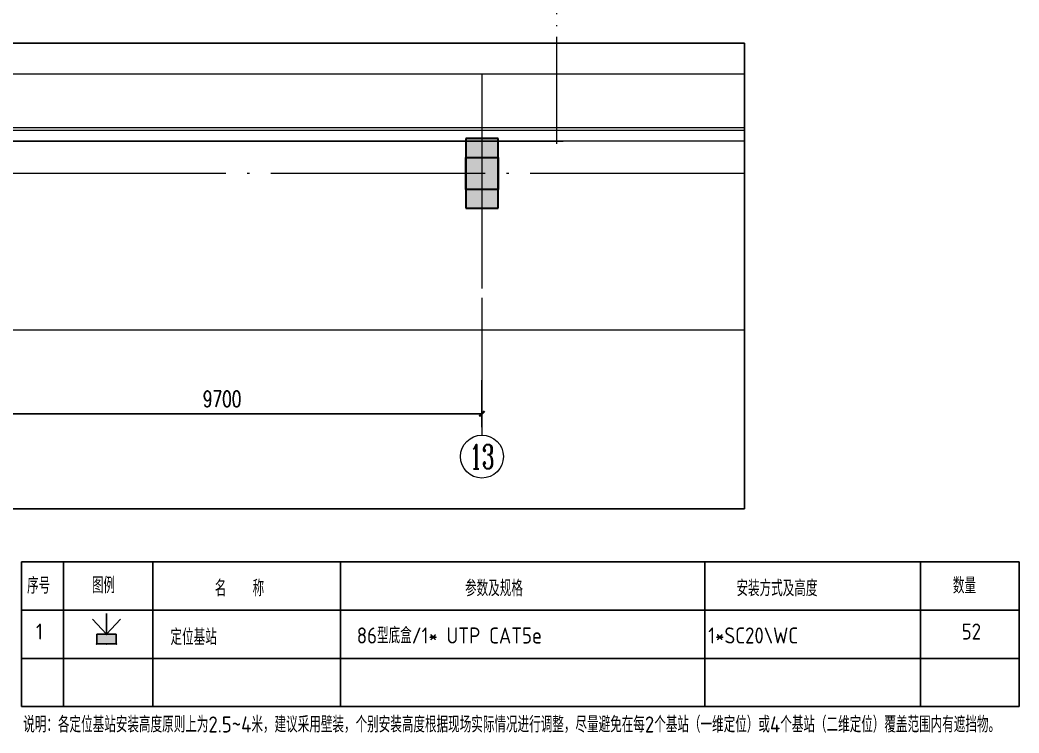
# Model space of a CAD drawing. Extents: x 238398 to 585159, y -66832 to 191977.
# Drawn here: x 403487 to 422134, y 31650 to 44960 of the extents above; entities that cross this region are included whole.
import ezdxf
from ezdxf.enums import TextEntityAlignment as Align

# ---------------------------------------------------------------- set-up
doc = ezdxf.new("R2010")
doc.units = 0
doc.header["$LTSCALE"] = 1000
doc.header["$MEASUREMENT"] = 0
doc.linetypes.add('DOTE', pattern=[2.42, 2, -0.2, 0.02, -0.2])
doc.layers.get('0').update_dxf_attribs({"color": 8})
doc.layers.get('Defpoints').update_dxf_attribs({"color": 8})
for name, color, linetype in [('-人员定位', 6, 'Continuous'), ('-人员定位标注', 4, 'Continuous'), ('AXIS', 8, 'Continuous'), ('AXIS_TEXT', 8, 'Continuous')]:
    doc.layers.add(name, color=color, linetype=linetype)
for name, color, linetype, lineweight in [('COLUMN', 8, 'Continuous', 30), ('DOTE', 8, 'DOTE', 13), ('PUB_HATCH', 8, 'Continuous', 5)]:
    doc.layers.add(name, color=color, linetype=linetype, lineweight=lineweight)
doc.styles.add('-GBCBIGGBENOR', font='gbenor.shx', dxfattribs={"width": 0.7, "bigfont": 'gbcbig.shx'})
doc.styles.add('_TCH_AXIS', font='complex.shx', dxfattribs={"bigfont": 'gbcbig.shx'})
doc.styles.add('_TCH_DIM_T3', font='SIMPLEX', dxfattribs={"width": 0.705882, "bigfont": 'GBCBIG'})
doc.styles.add('COMPLEX', font='geditxt.shx')
doc.dimstyles.new('_TCH_ARCH&&100', dxfattribs={"dimtxt": 297.5, "dimasz": 100, "dimexe": 250, "dimexo": 300, "dimgap": 126.25, "dimtad": 1, "dimdec": 0, "dimzin": 0, "dimdsep": 46, "dimtxsty": '_TCH_DIM_T3', "dimblk": 'ARCHTICK', "dimcen": 0.09, "dimazin": 2, "dimtfac": 1, "dimtdec": 0, "dimtix": 1, "dimtmove": 2, "dimatfit": 3, "dimfxl": 0, "dimtolj": 1, "dimtzin": 0, "dimarcsym": 0})

# ---------------------------------------------------------------- blocks, each defined once
blk = doc.blocks.new('coo')
at = {"layer": 'PUB_HATCH'}
blk.add_hatch(color=256, dxfattribs=at).paths.add_polyline_path([(305400, 14547), (306000, 14547), (306000, 13947), (305400, 13947)])
at = {"layer": 'COLUMN'}
blk.add_lwpolyline([(305400, 14547), (306000, 14547), (306000, 13947), (305400, 13947)], close=True, dxfattribs=at)
blk = doc.blocks.new('_AXISO')
blk.add_circle((0, 0), 0.5)
at = {"layer": 'AXIS_TEXT', "style": 'COMPLEX', "width": 1.041667}
blk.add_attdef('A', text='', height=0.56, dxfattribs=at).set_placement((-0.25, -0.28), (0.25, -0.28), align=Align.FIT)
blk = doc.blocks.new('zw1')
at = {"layer": 'PUB_HATCH'}
blk.add_hatch(color=256, dxfattribs=at).paths.add_polyline_path([(411810.3, 42746.1), (411810.3, 41446.1), (412410.3, 41446.1), (412410.3, 42746.1)])
at = {"layer": 'COLUMN'}
for p, q in [((411810.3, 42746.1), (411810.3, 41446.1)), ((412410.3, 42746.1), (411810.3, 42746.1)), ((412410.3, 41446.1), (412410.3, 42746.1)), ((411810.3, 41446.1), (412410.3, 41446.1))]:
    blk.add_line(p, q, dxfattribs=at)
at = {"layer": 'DOTE'}
blk.add_lwpolyline([(413510.3, 42646.1), (413510.3, 94439.3)], dxfattribs=at)
blk = doc.blocks.new('_ArchTick')
at = {"color": 0, "linetype": 'ByBlock', "const_width": 0.4}
blk.add_lwpolyline([(-0.5, -0.5), (0.5, 0.5)], dxfattribs=at)
blk = doc.blocks.new('*D526')
at = {"layer": 'Defpoints', "color": 0}
for p in [(402410, 38536), (412110, 38536), (412110, 37611)]:
    blk.add_point(p, dxfattribs=at)
at = {"layer": 'PUB_HATCH', "color": 0, "lineweight": -2}
for p, q in [((402410, 38236), (402410, 37361)), ((412110, 38236), (412110, 37361)), ((402410, 37611), (412110, 37611))]:
    blk.add_line(p, q, dxfattribs=at)
at = {"layer": 'PUB_HATCH', "color": 0, "lineweight": -2, "xscale": 100, "yscale": 100, "zscale": 100, "rotation": 180}
blk.add_blockref('_ArchTick', (402410, 37611), dxfattribs=at)
at = {"layer": 'PUB_HATCH', "color": 0, "lineweight": -2, "xscale": 100, "yscale": 100, "zscale": 100}
blk.add_blockref('_ArchTick', (412110, 37611), dxfattribs=at)
at = {"layer": 'PUB_HATCH', "color": 0, "insert": (407260, 37886), "char_height": 297.5, "attachment_point": 5, "style": '_TCH_DIM_T3'}
blk.add_mtext('\\A1;9700', dxfattribs=at)
blk = doc.blocks.new('定位基站')
at = {"layer": '-人员定位', "ltscale": 0.01}
h = blk.add_hatch(color=256, dxfattribs=at)
h.dxf.hatch_style = 1
h.paths.add_polyline_path([(406524, 477798), (406524, 477617), (406162, 477617), (406162, 477798)])
at = {"layer": '-人员定位', "color": 6}
for p, q in [((406343, 477798), (406343, 478186)), ((406343, 477798), (406082, 478077)), ((406343, 477798), (406604, 478077)), ((406343, 477995), (406343, 477995)), ((406162, 477798), (406524, 477798)), ((406162, 477617), (406162, 477798)), ((406524, 477798), (406524, 477617)), ((406524, 477617), (406162, 477617))]:
    blk.add_line(p, q, dxfattribs=at)
for p in [(406343, 477798), (406162, 477617), (406343, 477617), (406524, 477617)]:
    blk.add_point(p, dxfattribs=at)

msp = doc.modelspace()

# ---------------------------------------------------------------- linework, layer by layer
at = {"layer": '-人员定位标注'}
for p, q in [((403513.6, 34842.3), (403513.6, 32142.3)), ((403513.6, 34842.3), (422134.1, 34842.3)), ((404298.4, 34842.3), (404298.4, 32142.3)), ((405966.7, 34842.3), (405966.7, 32142.3)), ((409471.4, 34842.3), (409471.4, 32142.3)), ((416267.7, 34842.3), (416267.7, 32142.3)), ((420296.1, 34842.3), (420296.1, 32142.3)), ((422134.1, 34842.3), (422134.1, 32142.3)), ((403513.6, 33942.3), (422134.1, 33942.3)), ((403513.6, 33042.3), (422134.1, 33042.3)), ((403513.6, 32142.3), (422134.1, 32142.3))]:
    msp.add_line(p, q, dxfattribs=at)
at = {"layer": 'AXIS'}
msp.add_lwpolyline([(376536.4, 44527.5), (417009.6, 44527.5), (417009.6, 35835.2), (376536.4, 35835.2)], close=True, dxfattribs=at)
at = {"layer": 'DOTE', "ltscale": 2}
for p, q in [((412110.3, 43946.1), (412110.3, 39174.5)), ((417009.6, 42096.1), (376536.4, 42096.1))]:
    msp.add_line(p, q, dxfattribs=at)
at = {"layer": 'PUB_HATCH'}
for p, q in [((415863, 42896.1), (380060.3, 42896.1)), ((380060.3, 42696.1), (413623, 42696.1)), ((412110.3, 39774.5), (412110.3, 37209))]:
    msp.add_line(p, q, dxfattribs=at)
for points in [[(417009.6, 43946.1), (380510.3, 43946.1)], [(414630, 42946.1), (380010.3, 42946.1), (380010.3, 42533.1)], [(417009.6, 42946.1), (413810.3, 42946.1)], [(417009.6, 42896.1), (413810.3, 42896.1)], [(417009.6, 42696.1), (376536.4, 42696.1)], [(417009.6, 42696.1), (411810.3, 42696.1)], [(376536.4, 39174.5), (396660.5, 39174.5), (396736.9, 39384.5), (396810.9, 38964.5), (396885.5, 39174.5), (417009.6, 39174.5)]]:
    msp.add_lwpolyline(points, dxfattribs=at)

# ---------------------------------------------------------------- block references
at = {"layer": '-人员定位'}
msp.add_blockref('定位基站', (-1241.7, -444303.2), dxfattribs=at)
msp.add_blockref('zw1', (0, 0))
at = {"layer": 'PUB_HATCH'}
msp.add_blockref('coo', (106410.8, 27849.1), dxfattribs=at)
ref = msp.add_blockref('_AXISO', (412110.3, 36809), dxfattribs=dict(at, xscale=800, yscale=800, zscale=800))
ref.add_attrib('A', '13', dxfattribs={"layer": 'AXIS_TEXT', "height": 452.55, "style": '_TCH_AXIS', "width": 0.724138}).set_placement((411884.1, 36582.7), (412336.6, 36582.7), align=Align.FIT)

# ---------------------------------------------------------------- texts
at = {"layer": '-人员定位标注', "style": '-GBCBIGGBENOR'}
for s, p in [('序号', (403620.3, 34251.8)), ('图例', (404829.2, 34258.1)), ('名   称', (407124.6, 34202.4)), ('参数及规格', (411793.9, 34202.4)), ('安装方式及高度', (416859.9, 34202.4)), ('数量', (420900.1, 34251.8)), ('1', (403785, 33393.8)), ('定位基站', (406296.4, 33290.8)), ('86型底盒/1* UTP CAT5e', (409773.2, 33320.2)), ('1*SC20\\WC', (416333.7, 33320.6)), ('52', (421064.8, 33393.8)), ('说明：各定位基站安装高度原则上为2.5~4米，建议采用壁装，个别安装高度根据现场实际情况进行调整，尽量避免在每2个基站（一维定位）或4个基站（二维定位）覆盖范围内有遮挡物。', (403548, 31659.4))]:
    msp.add_text(s, height=300, dxfattribs=at).set_placement(p)

# ---------------------------------------------------------------- dimensions: what is measured, and where the dimension line sits
at = {"layer": 'PUB_HATCH'}
dim = msp.add_aligned_dim(p1=(402410.3, 38535.9), p2=(412110.3, 38535.9), distance=-925.3, dimstyle='_TCH_ARCH&&100', dxfattribs=at)
dim.commit()
dim.dimension.update_dxf_attribs({"geometry": '*D526', "text_midpoint": (407260.3, 37885.5)})

doc.saveas('drawing.dxf')
